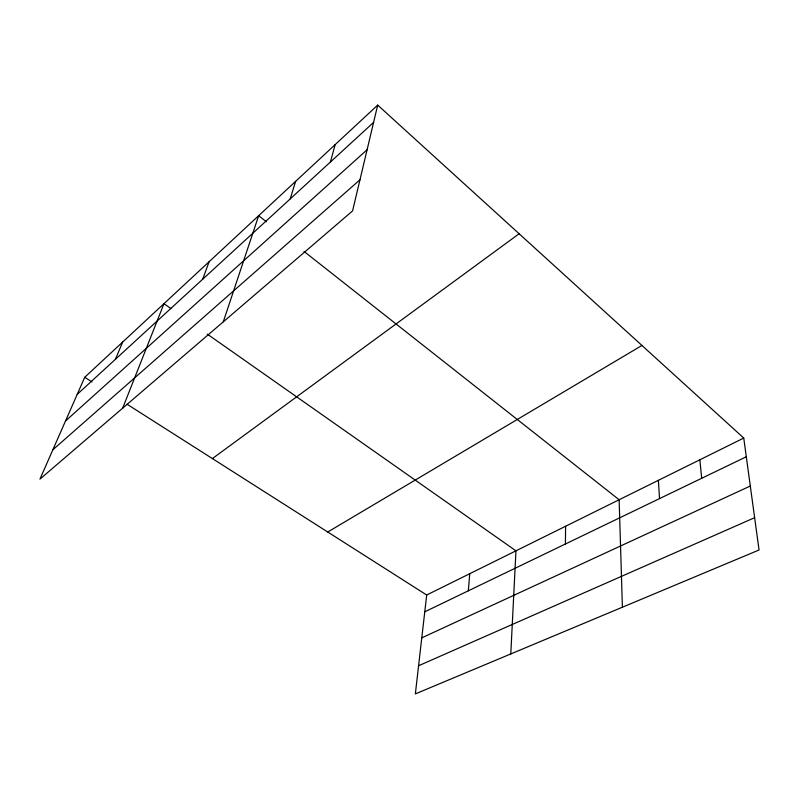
<?xml version="1.0" encoding="UTF-8"?>
<svg xmlns="http://www.w3.org/2000/svg" width="799" height="799" viewBox="0 0 799 799"><rect width="100%" height="100%" fill="white"/><g stroke="black" fill="none" stroke-linecap="round" stroke-linejoin="round"><path stroke-width="1.2" d="M565.392 544.009L565.602 526.251M510.791 653.942L515.954 550.831L207.331 334.122M468.324 590.811L469.762 573.692M743.749 438.062L426.696 595.015L415.35 693.902L759.05 549.992L743.749 438.062L377.697 105.098L84.724 377.288L39.95 479.13L352.579 210.916L377.697 105.098M330.387 162.047L335.171 144.609M290.227 198.891L295.59 181.383M223.281 321.847L258.656 215.69L266.377 221.772M202.686 279.231L209.108 261.722M122.666 408.169L163.965 303.67L171.026 308.624M115.426 359.3L122.656 342.042M77.213 394.366L373.592 122.397M65.498 421.013L367.101 149.753M52.844 449.797L359.969 179.785M212.394 458.576L519.13 233.747M327.74 532.014L641.947 345.458M424.768 611.814L746.306 456.768M421.782 637.852L750.301 486.022M418.586 665.747L754.636 517.682M84.724 377.288L91.965 381.892M127.131 404.284L426.696 595.015M304.019 251.435L619.135 499.745L622.401 607.21M699.854 459.785L701.672 478.291M658.386 480.319L659.535 498.616"/></g></svg>
